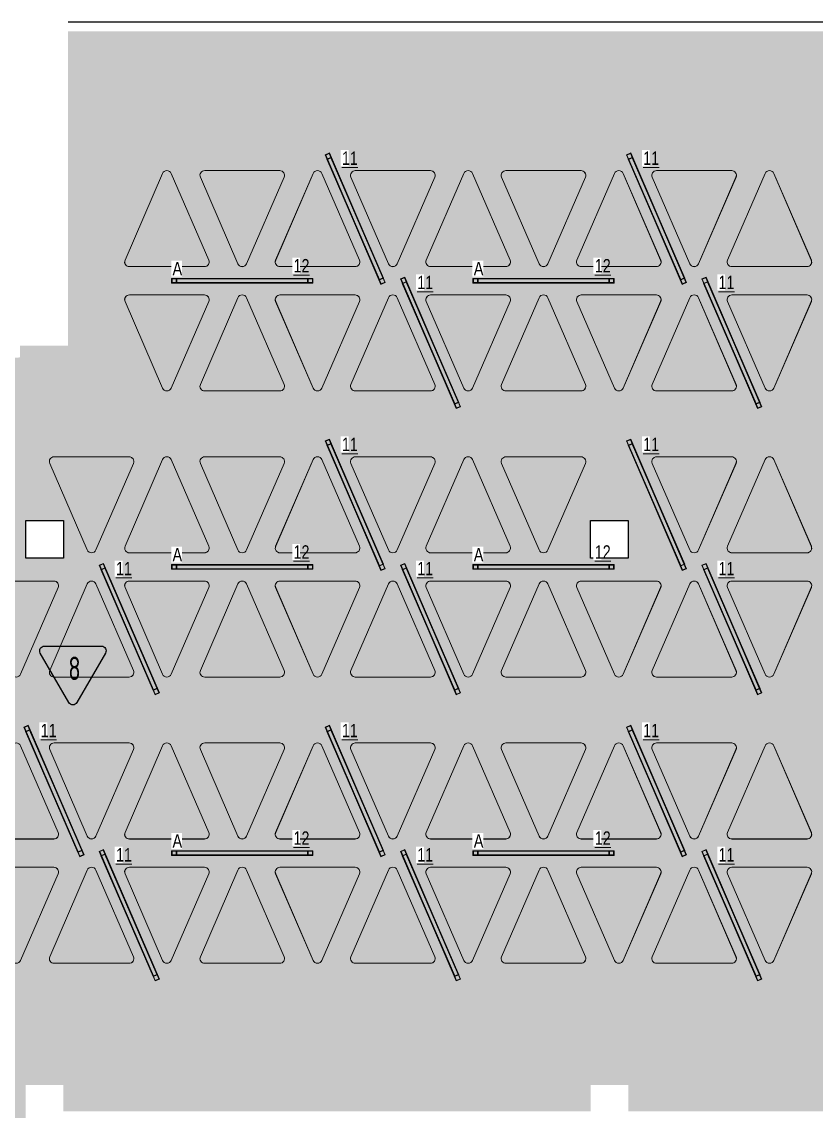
# Model space of a CAD drawing. Header units: millimetres. Extents: x -510890 to 418982, y -118257 to 141350.
# Drawn here: x 63403 to 71838, y 118451 to 130101 of the extents above; entities that cross this region are included whole.
import ezdxf

# ---------------------------------------------------------------- set-up
doc = ezdxf.new("R2010")
doc.units = ezdxf.units.MM
for name, color, linetype, lineweight in [('_ЭОМ_ОБЩ_Освещение_текст тип светильника', 172, 'Continuous', 50), ('_ЭОМ_светильник А', 1, 'Continuous', 35), ('_ЭОМ_светильник Р', 4, 'Continuous', 35), ('АР_Потолки_Штриховка', 252, 'Continuous', 0)]:
    doc.layers.add(name, color=color, linetype=linetype, lineweight=lineweight)
doc.layers.add('RAL 9010', color=7, linetype='Continuous')
doc.layers.add('X-ref Light', color=250, linetype='Continuous')
for name, color, linetype, lineweight, true_color in [('АР_Потолок_RAL 095 85 40', 7, 'Continuous', 5, 0xddc87a), ('АР_Потолок_RAL 100 70 20', 7, 'Continuous', 5, 0xb3ac85), ('АР_Потолок_Покраска', 7, 'Continuous', 5, 0x007399)]:
    doc.layers.add(name, color=color, linetype=linetype, lineweight=lineweight, true_color=true_color)
doc.layers.get('X-ref Light').off()
doc.styles.add('ISOCPEUR', font='isocpeur.ttf', dxfattribs={"height": 800})
doc.styles.add('ГОСТ', font='cad.shx', dxfattribs={"width": 0.8})

# ---------------------------------------------------------------- blocks, each defined once
blk = doc.blocks.new('RVE-PLS5070-1500-P')
at = {"color": 0, "linetype": 'ByBlock', "lineweight": -2, "ltscale": 40}
for points in [[(750, -25), (-750, -25), (-750, 25), (750, 25)], [(745, -20), (-745, -20), (-745, 20), (745, 20)]]:
    blk.add_lwpolyline(points, close=True, dxfattribs=at)
blk = doc.blocks.new('A$C3d4fb99f')
at = {"layer": 'АР_Потолки_Штриховка', "color": 18, "lineweight": 18, "ltscale": 100, "true_color": 0x000000}
for points in [[(4312, 43168), (3756, 44453), (3710, 44433), (4266, 43148)], [(4306, 43171), (3753, 44446), (3716, 44430), (4269, 43155)], [(7512, 43168), (6956, 44453), (6910, 44433), (7466, 43148)], [(7506, 43171), (6953, 44446), (6916, 44430), (7469, 43155)], [(2111, 43165), (3511, 43165), (3511, 43115), (2111, 43115)], [(2116, 43160), (3506, 43160), (3506, 43120), (2116, 43120)], [(5112, 41847), (4556, 43132), (4510, 43112), (5066, 41827)], [(5106, 41850), (4553, 43125), (4516, 43110), (5069, 41834)], [(5311, 43165), (6711, 43165), (6711, 43115), (5311, 43115)], [(5316, 43160), (6706, 43160), (6706, 43120), (5316, 43120)], [(8312, 41847), (7756, 43132), (7710, 43112), (8266, 41827)], [(8306, 41850), (7753, 43125), (7716, 43110), (8269, 41834)], [(4312, 40127), (3756, 41411), (3710, 41391), (4266, 40107)], [(4306, 40129), (3753, 41405), (3716, 41389), (4269, 40113)], [(7512, 40127), (6956, 41411), (6910, 41391), (7466, 40107)], [(7506, 40129), (6953, 41405), (6916, 41389), (7469, 40113)], [(1912, 38806), (1356, 40090), (1310, 40071), (1866, 38786)], [(1906, 38808), (1353, 40084), (1316, 40068), (1869, 38793)], [(2111, 40124), (3511, 40124), (3511, 40074), (2111, 40074)], [(2116, 40119), (3506, 40119), (3506, 40079), (2116, 40079)], [(5112, 38806), (4556, 40090), (4510, 40071), (5066, 38786)], [(5106, 38808), (4553, 40084), (4516, 40068), (5069, 38793)], [(5311, 40124), (6711, 40124), (6711, 40074), (5311, 40074)], [(5316, 40119), (6706, 40119), (6706, 40079), (5316, 40079)], [(8312, 38806), (7756, 40090), (7710, 40071), (8266, 38786)], [(8306, 38808), (7753, 40084), (7716, 40068), (8269, 38793)], [(1112, 37085), (556, 38370), (510, 38350), (1066, 37065)], [(1106, 37088), (553, 38363), (516, 38347), (1069, 37072)], [(4312, 37085), (3756, 38370), (3710, 38350), (4266, 37065)], [(4306, 37088), (3753, 38363), (3716, 38347), (4269, 37072)], [(7512, 37085), (6956, 38370), (6910, 38350), (7466, 37065)], [(7506, 37088), (6953, 38363), (6916, 38347), (7469, 37072)], [(1912, 35764), (1356, 37049), (1310, 37029), (1866, 35744)], [(2111, 37082), (3511, 37082), (3511, 37032), (2111, 37032)], [(2116, 37077), (3506, 37077), (3506, 37037), (2116, 37037)], [(5112, 35764), (4556, 37049), (4510, 37029), (5066, 35744)], [(5311, 37082), (6711, 37082), (6711, 37032), (5311, 37032)], [(5316, 37077), (6706, 37077), (6706, 37037), (5316, 37037)], [(8312, 35764), (7756, 37049), (7710, 37029), (8266, 35744)], [(1906, 35767), (1353, 37042), (1316, 37027), (1869, 35751)], [(5106, 35767), (4553, 37042), (4516, 37027), (5069, 35751)], [(8306, 35767), (7753, 37042), (7716, 37027), (8269, 35751)]]:
    blk.add_lwpolyline(points, close=True, dxfattribs=at)
for points in [[(2456, 43360, -0.539691), (2410, 43290), (1612, 43290, -0.539691), (1566, 43360), (1965, 44281, -0.656611), (2057, 44281), (2456, 43360)], [(3256, 44241, 0.539691), (3210, 44311), (2412, 44311, 0.539691), (2366, 44241), (2765, 43320, 0.656611), (2857, 43320), (3256, 44241)], [(4056, 43360, -0.539691), (4010, 43290), (3212, 43290, -0.539691), (3166, 43360), (3565, 44281, -0.656611), (3657, 44281), (4056, 43360)], [(4856, 44241, 0.539691), (4810, 44311), (4012, 44311, 0.539691), (3966, 44241), (4365, 43320, 0.656611), (4457, 43320), (4856, 44241)], [(5656, 43360, -0.539691), (5610, 43290), (4812, 43290, -0.539691), (4766, 43360), (5165, 44281, -0.656611), (5257, 44281), (5656, 43360)], [(6456, 44241, 0.539691), (6410, 44311), (5612, 44311, 0.539691), (5566, 44241), (5965, 43320, 0.656611), (6057, 43320), (6456, 44241)], [(7256, 43360, -0.539691), (7210, 43290), (6412, 43290, -0.539691), (6366, 43360), (6765, 44281, -0.656611), (6857, 44281), (7256, 43360)], [(8056, 44241, 0.539691), (8010, 44311), (7212, 44311, 0.539691), (7166, 44241), (7565, 43320, 0.656611), (7657, 43320), (8056, 44241)], [(8856, 43360, -0.539691), (8810, 43290), (8012, 43290, -0.539691), (7966, 43360), (8365, 44281, -0.656611), (8457, 44281), (8856, 43360)], [(2456, 42920, 0.539691), (2410, 42990), (1612, 42990, 0.539691), (1566, 42920), (1965, 41999, 0.656611), (2057, 41999), (2456, 42920)], [(3256, 42039, -0.539691), (3210, 41969), (2412, 41969, -0.539691), (2366, 42039), (2765, 42960, -0.656611), (2857, 42960), (3256, 42039)], [(4056, 42920, 0.539691), (4010, 42990), (3212, 42990, 0.539691), (3166, 42920), (3565, 41999, 0.656611), (3657, 41999), (4056, 42920)], [(4856, 42039, -0.539691), (4810, 41969), (4012, 41969, -0.539691), (3966, 42039), (4365, 42960, -0.656611), (4457, 42960), (4856, 42039)], [(5656, 42920, 0.539691), (5610, 42990), (4812, 42990, 0.539691), (4766, 42920), (5165, 41999, 0.656611), (5257, 41999), (5656, 42920)], [(6456, 42039, -0.539691), (6410, 41969), (5612, 41969, -0.539691), (5566, 42039), (5965, 42960, -0.656611), (6057, 42960), (6456, 42039)], [(7256, 42920, 0.539691), (7210, 42990), (6412, 42990, 0.539691), (6366, 42920), (6765, 41999, 0.656611), (6857, 41999), (7256, 42920)], [(8056, 42039, -0.539691), (8010, 41969), (7212, 41969, -0.539691), (7166, 42039), (7565, 42960, -0.656611), (7657, 42960), (8056, 42039)], [(8856, 42920, 0.539691), (8810, 42990), (8012, 42990, 0.539691), (7966, 42920), (8365, 41999, 0.656611), (8457, 41999), (8856, 42920)], [(1656, 41199, 0.539691), (1610, 41269), (812, 41269, 0.539691), (766, 41199), (1165, 40279, 0.656611), (1257, 40279), (1656, 41199)], [(2456, 40318, -0.539691), (2410, 40249), (1612, 40249, -0.539691), (1566, 40318), (1965, 41239, -0.656611), (2057, 41239), (2456, 40318)], [(3256, 41199, 0.539691), (3210, 41269), (2412, 41269, 0.539691), (2366, 41199), (2765, 40279, 0.656611), (2857, 40279), (3256, 41199)], [(4056, 40318, -0.539691), (4010, 40249), (3212, 40249, -0.539691), (3166, 40318), (3565, 41239, -0.656611), (3657, 41239), (4056, 40318)], [(4856, 41199, 0.539691), (4810, 41269), (4012, 41269, 0.539691), (3966, 41199), (4365, 40279, 0.656611), (4457, 40279), (4856, 41199)], [(5656, 40318, -0.539691), (5610, 40249), (4812, 40249, -0.539691), (4766, 40318), (5165, 41239, -0.656611), (5257, 41239), (5656, 40318)], [(6456, 41199, 0.539691), (6410, 41269), (5612, 41269, 0.539691), (5566, 41199), (5965, 40279, 0.656611), (6057, 40279), (6456, 41199)], [(8056, 41199, 0.539691), (8010, 41269), (7212, 41269, 0.539691), (7166, 41199), (7565, 40279, 0.656611), (7657, 40279), (8056, 41199)], [(8856, 40318, -0.539691), (8810, 40249), (8012, 40249, -0.539691), (7966, 40318), (8365, 41239, -0.656611), (8457, 41239), (8856, 40318)], [(856, 39879, 0.539691), (810, 39949), (12, 39949, 0.539691), (-34, 39879), (365, 38958, 0.656611), (457, 38958), (856, 39879)], [(1656, 38998, -0.539691), (1610, 38928), (812, 38928, -0.539691), (766, 38998), (1165, 39918, -0.656611), (1257, 39918), (1656, 38998)], [(2456, 39879, 0.539691), (2410, 39949), (1612, 39949, 0.539691), (1566, 39879), (1965, 38958, 0.656611), (2057, 38958), (2456, 39879)], [(3256, 38998, -0.539691), (3210, 38928), (2412, 38928, -0.539691), (2366, 38998), (2765, 39918, -0.656611), (2857, 39918), (3256, 38998)], [(4056, 39879, 0.539691), (4010, 39949), (3212, 39949, 0.539691), (3166, 39879), (3565, 38958, 0.656611), (3657, 38958), (4056, 39879)], [(4856, 38998, -0.539691), (4810, 38928), (4012, 38928, -0.539691), (3966, 38998), (4365, 39918, -0.656611), (4457, 39918), (4856, 38998)], [(5656, 39879, 0.539691), (5610, 39949), (4812, 39949, 0.539691), (4766, 39879), (5165, 38958, 0.656611), (5257, 38958), (5656, 39879)], [(6456, 38998, -0.539691), (6410, 38928), (5612, 38928, -0.539691), (5566, 38998), (5965, 39918, -0.656611), (6057, 39918), (6456, 38998)], [(7256, 39879, 0.539691), (7210, 39949), (6412, 39949, 0.539691), (6366, 39879), (6765, 38958, 0.656611), (6857, 38958), (7256, 39879)], [(8056, 38998, -0.539691), (8010, 38928), (7212, 38928, -0.539691), (7166, 38998), (7565, 39918, -0.656611), (7657, 39918), (8056, 38998)], [(8856, 39879, 0.539691), (8810, 39949), (8012, 39949, 0.539691), (7966, 39879), (8365, 38958, 0.656611), (8457, 38958), (8856, 39879)], [(856, 37277, -0.539691), (810, 37207), (12, 37207, -0.539691), (-34, 37277), (365, 38198, -0.656611), (457, 38198), (856, 37277)], [(1656, 38158, 0.539691), (1610, 38228), (812, 38228, 0.539691), (766, 38158), (1165, 37237, 0.656611), (1257, 37237), (1656, 38158)], [(2456, 37277, -0.539691), (2410, 37207), (1612, 37207, -0.539691), (1566, 37277), (1965, 38198, -0.656611), (2057, 38198), (2456, 37277)], [(3256, 38158, 0.539691), (3210, 38228), (2412, 38228, 0.539691), (2366, 38158), (2765, 37237, 0.656611), (2857, 37237), (3256, 38158)], [(4056, 37277, -0.539691), (4010, 37207), (3212, 37207, -0.539691), (3166, 37277), (3565, 38198, -0.656611), (3657, 38198), (4056, 37277)], [(4856, 38158, 0.539691), (4810, 38228), (4012, 38228, 0.539691), (3966, 38158), (4365, 37237, 0.656611), (4457, 37237), (4856, 38158)], [(5656, 37277, -0.539691), (5610, 37207), (4812, 37207, -0.539691), (4766, 37277), (5165, 38198, -0.656611), (5257, 38198), (5656, 37277)], [(6456, 38158, 0.539691), (6410, 38228), (5612, 38228, 0.539691), (5566, 38158), (5965, 37237, 0.656611), (6057, 37237), (6456, 38158)], [(7256, 37277, -0.539691), (7210, 37207), (6412, 37207, -0.539691), (6366, 37277), (6765, 38198, -0.656611), (6857, 38198), (7256, 37277)], [(8056, 38158, 0.539691), (8010, 38228), (7212, 38228, 0.539691), (7166, 38158), (7565, 37237, 0.656611), (7657, 37237), (8056, 38158)], [(8856, 37277, -0.539691), (8810, 37207), (8012, 37207, -0.539691), (7966, 37277), (8365, 38198, -0.656611), (8457, 38198), (8856, 37277)], [(856, 36837, 0.539691), (810, 36907), (12, 36907, 0.539691), (-34, 36837), (365, 35916, 0.656611), (457, 35916), (856, 36837)], [(1656, 35956, -0.539691), (1610, 35886), (812, 35886, -0.539691), (766, 35956), (1165, 36877, -0.656611), (1257, 36877), (1656, 35956)], [(2456, 36837, 0.539691), (2410, 36907), (1612, 36907, 0.539691), (1566, 36837), (1965, 35916, 0.656611), (2057, 35916), (2456, 36837)], [(3256, 35956, -0.539691), (3210, 35886), (2412, 35886, -0.539691), (2366, 35956), (2765, 36877, -0.656611), (2857, 36877), (3256, 35956)], [(4056, 36837, 0.539691), (4010, 36907), (3212, 36907, 0.539691), (3166, 36837), (3565, 35916, 0.656611), (3657, 35916), (4056, 36837)], [(4856, 35956, -0.539691), (4810, 35886), (4012, 35886, -0.539691), (3966, 35956), (4365, 36877, -0.656611), (4457, 36877), (4856, 35956)], [(5656, 36837, 0.539691), (5610, 36907), (4812, 36907, 0.539691), (4766, 36837), (5165, 35916, 0.656611), (5257, 35916), (5656, 36837)], [(6456, 35956, -0.539691), (6410, 35886), (5612, 35886, -0.539691), (5566, 35956), (5965, 36877, -0.656611), (6057, 36877), (6456, 35956)], [(7256, 36837, 0.539691), (7210, 36907), (6412, 36907, 0.539691), (6366, 36837), (6765, 35916, 0.656611), (6857, 35916), (7256, 36837)], [(8056, 35956, -0.539691), (8010, 35886), (7212, 35886, -0.539691), (7166, 35956), (7565, 36877, -0.656611), (7657, 36877), (8056, 35956)], [(8856, 36837, 0.539691), (8810, 36907), (8012, 36907, 0.539691), (7966, 36837), (8365, 35916, 0.656611), (8457, 35916), (8856, 36837)]]:
    blk.add_lwpolyline(points, format="xyb", dxfattribs=at)
at = {"layer": '_ЭОМ_светильник Р', "color": 18, "lineweight": 18, "ltscale": 100, "true_color": 0x000000, "rotation": 293.3109098092323}
for p in [(4011, 43800), (7211, 43800), (4811, 42480), (8011, 42480), (4011, 40759), (7211, 40759), (1611, 39438), (4811, 39438), (8011, 39438), (811, 37717), (4011, 37717), (7211, 37717), (1611, 36397), (4811, 36397), (8011, 36397)]:
    blk.add_blockref('RVE-PLS5070-1500-P', p, dxfattribs=at)
at = {"layer": '_ЭОМ_ОБЩ_Освещение_текст тип светильника', "color": 18, "lineweight": 18, "ltscale": 40, "true_color": 0x000000, "char_height": 142.2, "width": 55.87, "attachment_point": 1, "style": 'ГОСТ', "bg_fill": 3, "box_fill_scale": 1.1, "bg_fill_color": 256, "bg_fill_transparency": 0}
for s, insert in [('{\\L11}', (3870, 44514)), ('{\\L11}', (7070, 44514)), ('{\\L12}', (3356, 43371)), ('{\\L12}', (6556, 43371)), ('{\\L11}', (4670, 43193)), ('{\\L11}', (7870, 43193)), ('{\\L11}', (3870, 41473)), ('{\\L11}', (7070, 41473)), ('{\\L12}', (3356, 40329)), ('{\\L12}', (6556, 40329)), ('{\\L11}', (1470, 40152)), ('{\\L11}', (4670, 40152)), ('{\\L11}', (7870, 40152)), ('{\\L11}', (670, 38431)), ('{\\L11}', (3870, 38431)), ('{\\L11}', (7070, 38431)), ('{\\L12}', (3356, 37288)), ('{\\L12}', (6556, 37288)), ('{\\L11}', (1470, 37110)), ('{\\L11}', (4670, 37110)), ('{\\L11}', (7870, 37110))]:
    blk.add_mtext(s, dxfattribs=dict(at, insert=insert))
at = {"layer": '_ЭОМ_светильник А', "color": 18, "lineweight": 18, "ltscale": 100, "true_color": 0x000000, "char_height": 142, "width": 86.04, "attachment_point": 1, "style": 'ГОСТ', "bg_fill": 3, "box_fill_scale": 1.1, "bg_fill_color": 256, "bg_fill_transparency": 0}
for insert in [(2071, 43341), (5271, 43341), (2071, 40300), (5271, 40300), (2071, 37258), (5271, 37258)]:
    blk.add_mtext('А', dxfattribs=dict(at, insert=insert))
at = {"layer": '_ЭОМ_светильник А', "color": 18, "lineweight": 18, "ltscale": 100, "true_color": 0x000000, "rotation": 180}
for p in [(2811, 43140), (6011, 43140), (2811, 40099), (6011, 40099), (2811, 37057), (6011, 37057)]:
    blk.add_blockref('RVE-PLS5070-1500-P', p, dxfattribs=at)

msp = doc.modelspace()

# ---------------------------------------------------------------- hatches: boundary and pattern name
at = {"layer": 'RAL 9010', "ltscale": 100, "true_color": 0xe1be89}
h = msp.add_hatch(color=31, dxfattribs=at)
h.dxf.hatch_style = 1
h.paths.add_polyline_path([(65696.5, 127529.9, 0.6566108), (65788.3, 127529.9), (66187.1, 128450.6, 0.5396909), (66141.2, 128520.5), (65343.5, 128520.5, 0.5396909), (65297.7, 128450.6)])
h = msp.add_hatch(color=31, dxfattribs=at)
h.dxf.hatch_style = 1
h.paths.add_polyline_path([(68188.3, 128490.4, 0.6566108), (68096.5, 128490.4), (67697.7, 127569.6, 0.5396909), (67743.5, 127499.8), (68541.2, 127499.8, 0.5396909), (68587.1, 127569.6)])
h = msp.add_hatch(color=31, dxfattribs=at)
h.dxf.hatch_style = 1
h.paths.add_polyline_path([(70987.1, 128450.6, 0.5396909), (70941.2, 128520.5), (70143.5, 128520.5, 0.5396909), (70097.7, 128450.6), (70496.5, 127529.9, 0.6566108), (70588.3, 127529.9)])
h = msp.add_hatch(color=31, dxfattribs=at)
h.dxf.hatch_style = 1
h.paths.add_polyline_path([(66496.5, 126209.1, 0.6566108), (66588.3, 126209.1), (66987.1, 127129.9, 0.5396909), (66941.2, 127199.8), (66143.5, 127199.8, 0.5396909), (66097.7, 127129.9)])
h = msp.add_hatch(color=31, dxfattribs=at)
h.dxf.hatch_style = 1
h.paths.add_polyline_path([(68497.7, 126248.9, 0.5396909), (68543.5, 126179), (69341.2, 126179, 0.5396909), (69387.1, 126248.9), (68988.3, 127169.6, 0.6566108), (68896.5, 127169.6)])
h = msp.add_hatch(color=31, dxfattribs=at)
h.dxf.hatch_style = 1
h.paths.add_polyline_path([(70943.5, 127199.8, 0.5396909), (70897.7, 127129.9), (71296.5, 126209.1, 0.6566108), (71388.3, 126209.1), (71787.1, 127129.9, 0.5396909), (71741.2, 127199.8)])
h = msp.add_hatch(color=31, dxfattribs=at)
h.dxf.hatch_style = 1
h.paths.add_polyline_path([(65696.5, 124488.4, 0.6566108), (65788.3, 124488.4), (66187.1, 125409.1, 0.5396909), (66141.2, 125479), (65343.5, 125479, 0.5396909), (65297.7, 125409.1)])
h = msp.add_hatch(color=31, dxfattribs=at)
h.dxf.hatch_style = 1
h.paths.add_polyline_path([(68188.3, 125448.9, 0.6566108), (68096.5, 125448.9), (67697.7, 124528.1, 0.5396909), (67743.5, 124458.3), (68541.2, 124458.3, 0.5396909), (68587.1, 124528.1)])
h = msp.add_hatch(color=31, dxfattribs=at)
h.dxf.hatch_style = 1
h.paths.add_polyline_path([(70987.1, 125409.1, 0.5396909), (70941.2, 125479), (70143.5, 125479, 0.5396909), (70097.7, 125409.1), (70496.5, 124488.4, 0.6566108), (70588.3, 124488.4)])
h = msp.add_hatch(color=31, dxfattribs=at)
h.dxf.hatch_style = 1
h.paths.add_polyline_path([(63697.7, 123207.4, 0.5396909), (63743.5, 123137.5), (64541.2, 123137.5, 0.5396909), (64587.1, 123207.4), (64188.3, 124128.1, 0.6566108), (64096.5, 124128.1)])
h = msp.add_hatch(color=31, dxfattribs=at)
h.dxf.hatch_style = 1
h.paths.add_polyline_path([(66496.5, 123167.6, 0.6566108), (66588.3, 123167.6), (66987.1, 124088.4, 0.5396909), (66941.2, 124158.3), (66143.5, 124158.3, 0.5396909), (66097.7, 124088.4)])
h = msp.add_hatch(color=31, dxfattribs=at)
h.dxf.hatch_style = 1
h.paths.add_polyline_path([(68497.7, 123207.4, 0.5396909), (68543.5, 123137.5), (69341.2, 123137.5, 0.5396909), (69387.1, 123207.4), (68988.3, 124128.1, 0.6566108), (68896.5, 124128.1)])
h = msp.add_hatch(color=31, dxfattribs=at)
h.dxf.hatch_style = 1
h.paths.add_polyline_path([(70943.5, 124158.3, 0.5396909), (70897.7, 124088.4), (71296.5, 123167.6, 0.6566108), (71388.3, 123167.6), (71787.1, 124088.4, 0.5396909), (71741.2, 124158.3)])
h = msp.add_hatch(color=31, dxfattribs=at)
h.dxf.hatch_style = 1
h.paths.add_polyline_path([(64587.1, 122367.6, 0.5396909), (64541.2, 122437.5), (63743.5, 122437.5, 0.5396909), (63697.7, 122367.6), (64096.5, 121446.9, 0.6566108), (64188.3, 121446.9)])
h = msp.add_hatch(color=31, dxfattribs=at)
h.dxf.hatch_style = 1
h.paths.add_polyline_path([(65696.5, 121446.9, 0.6566108), (65788.3, 121446.9), (66187.1, 122367.6, 0.5396909), (66141.2, 122437.5), (65343.5, 122437.5, 0.5396909), (65297.7, 122367.6)])
h = msp.add_hatch(color=31, dxfattribs=at)
h.dxf.hatch_style = 1
h.paths.add_polyline_path([(68188.3, 122407.4, 0.6566108), (68096.5, 122407.4), (67697.7, 121486.6, 0.5396909), (67743.5, 121416.8), (68541.2, 121416.8, 0.5396909), (68587.1, 121486.6)])
h = msp.add_hatch(color=31, dxfattribs=at)
h.dxf.hatch_style = 1
h.paths.add_polyline_path([(70987.1, 122367.6, 0.5396909), (70941.2, 122437.5), (70143.5, 122437.5, 0.5396909), (70097.7, 122367.6), (70496.5, 121446.9, 0.6566108), (70588.3, 121446.9)])
h = msp.add_hatch(color=31, dxfattribs=at)
h.dxf.hatch_style = 1
h.paths.add_polyline_path([(66496.5, 120126.1, 0.6566108), (66588.3, 120126.1), (66987.1, 121046.9, 0.5396909), (66941.2, 121116.8), (66143.5, 121116.8, 0.5396909), (66097.7, 121046.9)])
h = msp.add_hatch(color=31, dxfattribs=at)
h.dxf.hatch_style = 1
h.paths.add_polyline_path([(68497.7, 120165.9, 0.5396909), (68543.5, 120096), (69341.2, 120096, 0.5396909), (69387.1, 120165.9), (68988.3, 121086.6, 0.6566108), (68896.5, 121086.6)])
h = msp.add_hatch(color=31, dxfattribs=at)
h.dxf.hatch_style = 1
h.paths.add_polyline_path([(70943.5, 121116.8, 0.5396909), (70897.7, 121046.9), (71296.5, 120126.1, 0.6566108), (71388.3, 120126.1), (71787.1, 121046.9, 0.5396909), (71741.2, 121116.8)])
at = {"layer": 'АР_Потолки_Штриховка', "ltscale": 100, "true_color": 0xf8f6b0}
h = msp.add_hatch(color=51, dxfattribs=at)
h.dxf.hatch_style = 1
h.paths.add_polyline_path([(67237, 127380.3), (66684.5, 128655.8), (66647.8, 128639.9), (67200.3, 127364.4)])
h = msp.add_hatch(color=51, dxfattribs=at)
h.dxf.hatch_style = 1
h.paths.add_polyline_path([(70437, 127380.3), (69884.5, 128655.8), (69847.8, 128639.9), (70400.3, 127364.4)])
h = msp.add_hatch(color=51, dxfattribs=at)
h.dxf.hatch_style = 1
h.paths.add_polyline_path([(65047.4, 127369.8), (66437.4, 127369.8), (66437.4, 127329.8), (65047.4, 127329.8)])
h = msp.add_hatch(color=51, dxfattribs=at)
h.dxf.hatch_style = 1
h.paths.add_polyline_path([(68037, 126059.6), (67484.5, 127335.1), (67447.8, 127319.2), (68000.3, 126043.7)])
h = msp.add_hatch(color=51, dxfattribs=at)
h.dxf.hatch_style = 1
h.paths.add_polyline_path([(68247.4, 127369.8), (69637.4, 127369.8), (69637.4, 127329.8), (68247.4, 127329.8)])
h = msp.add_hatch(color=51, dxfattribs=at)
h.dxf.hatch_style = 1
h.paths.add_polyline_path([(71237, 126059.6), (70684.5, 127335.1), (70647.8, 127319.2), (71200.3, 126043.7)])
h = msp.add_hatch(color=51, dxfattribs=at)
h.dxf.hatch_style = 1
h.paths.add_polyline_path([(67237, 124338.8), (66684.5, 125614.3), (66647.8, 125598.4), (67200.3, 124322.9)])
h = msp.add_hatch(color=51, dxfattribs=at)
h.dxf.hatch_style = 1
h.paths.add_polyline_path([(70437, 124338.8), (69884.5, 125614.3), (69847.8, 125598.4), (70400.3, 124322.9)])
h = msp.add_hatch(color=51, dxfattribs=at)
h.dxf.hatch_style = 1
h.paths.add_polyline_path([(65047.4, 124328.3), (66437.4, 124328.3), (66437.4, 124288.3), (65047.4, 124288.3)])
h = msp.add_hatch(color=51, dxfattribs=at)
h.dxf.hatch_style = 1
h.paths.add_polyline_path([(68247.4, 124328.3), (69637.4, 124328.3), (69637.4, 124288.3), (68247.4, 124288.3)])
h = msp.add_hatch(color=51, dxfattribs=at)
h.dxf.hatch_style = 1
h.paths.add_polyline_path([(64837, 123018.1), (64284.5, 124293.6), (64247.8, 124277.7), (64800.3, 123002.2)])
h = msp.add_hatch(color=51, dxfattribs=at)
h.dxf.hatch_style = 1
h.paths.add_polyline_path([(68037, 123018.1), (67484.5, 124293.6), (67447.8, 124277.7), (68000.3, 123002.2)])
h = msp.add_hatch(color=51, dxfattribs=at)
h.dxf.hatch_style = 1
h.paths.add_polyline_path([(71237, 123018.1), (70684.5, 124293.6), (70647.8, 124277.7), (71200.3, 123002.2)])
h = msp.add_hatch(color=51, dxfattribs=at)
h.dxf.hatch_style = 1
h.paths.add_polyline_path([(64037, 121297.3), (63484.5, 122572.8), (63447.8, 122556.9), (64000.3, 121281.4)])
h = msp.add_hatch(color=51, dxfattribs=at)
h.dxf.hatch_style = 1
h.paths.add_polyline_path([(67237, 121297.3), (66684.5, 122572.8), (66647.8, 122556.9), (67200.3, 121281.4)])
h = msp.add_hatch(color=51, dxfattribs=at)
h.dxf.hatch_style = 1
h.paths.add_polyline_path([(70437, 121297.3), (69884.5, 122572.8), (69847.8, 122556.9), (70400.3, 121281.4)])
h = msp.add_hatch(color=51, dxfattribs=at)
h.dxf.hatch_style = 1
h.paths.add_polyline_path([(65047.4, 121286.8), (66437.4, 121286.8), (66437.4, 121246.8), (65047.4, 121246.8)])
h = msp.add_hatch(color=51, dxfattribs=at)
h.dxf.hatch_style = 1
h.paths.add_polyline_path([(68247.4, 121286.8), (69637.4, 121286.8), (69637.4, 121246.8), (68247.4, 121246.8)])
h = msp.add_hatch(color=51, dxfattribs=at)
h.dxf.hatch_style = 1
h.paths.add_polyline_path([(64837, 119976.6), (64284.5, 121252.1), (64247.8, 121236.2), (64800.3, 119960.7)])
h = msp.add_hatch(color=51, dxfattribs=at)
h.dxf.hatch_style = 1
h.paths.add_polyline_path([(68037, 119976.6), (67484.5, 121252.1), (67447.8, 121236.2), (68000.3, 119960.7)])
h = msp.add_hatch(color=51, dxfattribs=at)
h.dxf.hatch_style = 1
h.paths.add_polyline_path([(71237, 119976.6), (70684.5, 121252.1), (70647.8, 121236.2), (71200.3, 119960.7)])
at = {"layer": 'АР_Потолок_RAL 095 85 40', "transparency": 33554687}
h = msp.add_hatch(color=256, dxfattribs=at)
h.dxf.hatch_style = 1
h.paths.add_polyline_path([(64988.3, 128490.4, 0.6566108), (64896.5, 128490.4), (64497.7, 127569.6, 0.5396909), (64543.5, 127499.8), (65341.2, 127499.8, 0.5396909), (65387.1, 127569.6)])
h = msp.add_hatch(color=256, dxfattribs=at)
h.dxf.hatch_style = 1
h.paths.add_polyline_path([(67787.1, 128450.6, 0.5396909), (67741.2, 128520.5), (66943.5, 128520.5, 0.5396909), (66897.7, 128450.6), (67296.5, 127529.9, 0.6566108), (67388.3, 127529.9)])
h = msp.add_hatch(color=256, dxfattribs=at)
h.dxf.hatch_style = 1
h.paths.add_polyline_path([(69788.3, 128490.4, 0.6566108), (69696.5, 128490.4), (69297.7, 127569.6, 0.5396909), (69343.5, 127499.8), (70141.2, 127499.8, 0.5396909), (70187.1, 127569.6)])
h = msp.add_hatch(color=256, dxfattribs=at)
h.dxf.hatch_style = 1
h.paths.add_polyline_path([(65297.7, 126248.9, 0.5396909), (65343.5, 126179), (66141.2, 126179, 0.5396909), (66187.1, 126248.9), (65788.3, 127169.6, 0.6566108), (65696.5, 127169.6)])
h = msp.add_hatch(color=256, dxfattribs=at)
h.dxf.hatch_style = 1
h.paths.add_polyline_path([(67743.5, 127199.8, 0.5396909), (67697.7, 127129.9), (68096.5, 126209.1, 0.6566108), (68188.3, 126209.1), (68587.1, 127129.9, 0.5396909), (68541.2, 127199.8)])
h = msp.add_hatch(color=256, dxfattribs=at)
h.dxf.hatch_style = 1
h.paths.add_polyline_path([(70588.3, 127169.6, 0.6566108), (70496.5, 127169.6), (70097.7, 126248.9, 0.5396909), (70143.5, 126179), (70941.2, 126179, 0.5396909), (70987.1, 126248.9)])
h = msp.add_hatch(color=256, dxfattribs=at)
h.dxf.hatch_style = 1
h.paths.add_polyline_path([(64988.3, 125448.9, 0.6566108), (64896.5, 125448.9), (64497.7, 124528.1, 0.5396909), (64543.5, 124458.3), (65341.2, 124458.3, 0.5396909), (65387.1, 124528.1)])
h = msp.add_hatch(color=256, dxfattribs=at)
h.dxf.hatch_style = 1
h.paths.add_polyline_path([(67787.1, 125409.1, 0.5396909), (67741.2, 125479), (66943.5, 125479, 0.5396909), (66897.7, 125409.1), (67296.5, 124488.4, 0.6566108), (67388.3, 124488.4)])
h = msp.add_hatch(color=256, dxfattribs=at)
h.dxf.hatch_style = 1
h.paths.add_polyline_path([(62943.5, 124158.3, 0.5396909), (62897.7, 124088.4), (63296.5, 123167.6, 0.6566108), (63388.3, 123167.6), (63787.1, 124088.4, 0.5396909), (63741.2, 124158.3)])
h = msp.add_hatch(color=256, dxfattribs=at)
h.dxf.hatch_style = 1
h.paths.add_polyline_path([(65297.7, 123207.4, 0.5396909), (65343.5, 123137.5), (66141.2, 123137.5, 0.5396909), (66187.1, 123207.4), (65788.3, 124128.1, 0.6566108), (65696.5, 124128.1)])
h = msp.add_hatch(color=256, dxfattribs=at)
h.dxf.hatch_style = 1
h.paths.add_polyline_path([(67743.5, 124158.3, 0.5396909), (67697.7, 124088.4), (68096.5, 123167.6, 0.6566108), (68188.3, 123167.6), (68587.1, 124088.4, 0.5396909), (68541.2, 124158.3)])
h = msp.add_hatch(color=256, dxfattribs=at)
h.dxf.hatch_style = 1
h.paths.add_polyline_path([(70588.3, 124128.1, 0.6566108), (70496.5, 124128.1), (70097.7, 123207.4, 0.5396909), (70143.5, 123137.5), (70941.2, 123137.5, 0.5396909), (70987.1, 123207.4)])
h = msp.add_hatch(color=256, dxfattribs=at)
h.dxf.hatch_style = 1
h.paths.add_polyline_path([(63388.3, 122407.4, 0.6566108), (63296.5, 122407.4), (62897.7, 121486.6, 0.5396909), (62943.5, 121416.8), (63741.2, 121416.8, 0.5396909), (63787.1, 121486.6)])
h = msp.add_hatch(color=256, dxfattribs=at)
h.dxf.hatch_style = 1
h.paths.add_polyline_path([(64988.3, 122407.4, 0.6566108), (64896.5, 122407.4), (64497.7, 121486.6, 0.5396909), (64543.5, 121416.8), (65341.2, 121416.8, 0.5396909), (65387.1, 121486.6)])
h = msp.add_hatch(color=256, dxfattribs=at)
h.dxf.hatch_style = 1
h.paths.add_polyline_path([(67787.1, 122367.6, 0.5396909), (67741.2, 122437.5), (66943.5, 122437.5, 0.5396909), (66897.7, 122367.6), (67296.5, 121446.9, 0.6566108), (67388.3, 121446.9)])
h = msp.add_hatch(color=256, dxfattribs=at)
h.dxf.hatch_style = 1
h.paths.add_polyline_path([(69788.3, 122407.4, 0.6566108), (69696.5, 122407.4), (69297.7, 121486.6, 0.5396909), (69343.5, 121416.8), (70141.2, 121416.8, 0.5396909), (70187.1, 121486.6)])
h = msp.add_hatch(color=256, dxfattribs=at)
h.dxf.hatch_style = 1
h.paths.add_polyline_path([(64188.3, 121086.6, 0.6566108), (64096.5, 121086.6), (63697.7, 120165.9, 0.5396909), (63743.5, 120096), (64541.2, 120096, 0.5396909), (64587.1, 120165.9)])
h = msp.add_hatch(color=256, dxfattribs=at)
h.dxf.hatch_style = 1
h.paths.add_polyline_path([(65297.7, 120165.9, 0.5396909), (65343.5, 120096), (66141.2, 120096, 0.5396909), (66187.1, 120165.9), (65788.3, 121086.6, 0.6566108), (65696.5, 121086.6)])
h = msp.add_hatch(color=256, dxfattribs=at)
h.dxf.hatch_style = 1
h.paths.add_polyline_path([(67743.5, 121116.8, 0.5396909), (67697.7, 121046.9), (68096.5, 120126.1, 0.6566108), (68188.3, 120126.1), (68587.1, 121046.9, 0.5396909), (68541.2, 121116.8)])
h = msp.add_hatch(color=256, dxfattribs=at)
h.dxf.hatch_style = 1
h.paths.add_polyline_path([(70588.3, 121086.6, 0.6566108), (70496.5, 121086.6), (70097.7, 120165.9, 0.5396909), (70143.5, 120096), (70941.2, 120096, 0.5396909), (70987.1, 120165.9)])
at = {"layer": 'АР_Потолок_RAL 100 70 20', "transparency": 33554687}
h = msp.add_hatch(color=256, dxfattribs=at)
h.dxf.hatch_style = 1
h.paths.add_polyline_path([(66588.3, 128490.4, 0.6566108), (66496.5, 128490.4), (66097.7, 127569.6, 0.5396909), (66143.5, 127499.8), (66941.2, 127499.8, 0.5396909), (66987.1, 127569.6)])
h = msp.add_hatch(color=256, dxfattribs=at)
h.dxf.hatch_style = 1
h.paths.add_polyline_path([(68896.5, 127529.9, 0.6566108), (68988.3, 127529.9), (69387.1, 128450.6, 0.5396909), (69341.2, 128520.5), (68543.5, 128520.5, 0.5396909), (68497.7, 128450.6)])
h = msp.add_hatch(color=256, dxfattribs=at)
h.dxf.hatch_style = 1
h.paths.add_polyline_path([(71388.3, 128490.4, 0.6566108), (71296.5, 128490.4), (70897.7, 127569.6, 0.5396909), (70943.5, 127499.8), (71741.2, 127499.8, 0.5396909), (71787.1, 127569.6)])
h = msp.add_hatch(color=256, dxfattribs=at)
h.dxf.hatch_style = 1
h.paths.add_polyline_path([(64543.5, 127199.8, 0.5396909), (64497.7, 127129.9), (64896.5, 126209.1, 0.6566108), (64988.3, 126209.1), (65387.1, 127129.9, 0.5396909), (65341.2, 127199.8)])
h = msp.add_hatch(color=256, dxfattribs=at)
h.dxf.hatch_style = 1
h.paths.add_polyline_path([(67388.3, 127169.6, 0.6566108), (67296.5, 127169.6), (66897.7, 126248.9, 0.5396909), (66943.5, 126179), (67741.2, 126179, 0.5396909), (67787.1, 126248.9)])
h = msp.add_hatch(color=256, dxfattribs=at)
h.dxf.hatch_style = 1
h.paths.add_polyline_path([(69696.5, 126209.1, 0.6566108), (69788.3, 126209.1), (70187.1, 127129.9, 0.5396909), (70141.2, 127199.8), (69343.5, 127199.8, 0.5396909), (69297.7, 127129.9)])
h = msp.add_hatch(color=256, dxfattribs=at)
h.dxf.hatch_style = 1
h.paths.add_polyline_path([(64096.5, 124488.4, 0.6566108), (64188.3, 124488.4), (64587.1, 125409.1, 0.5396909), (64541.2, 125479), (63743.5, 125479, 0.5396909), (63697.7, 125409.1)])
h = msp.add_hatch(color=256, dxfattribs=at)
h.dxf.hatch_style = 1
h.paths.add_polyline_path([(66588.3, 125448.9, 0.6566108), (66496.5, 125448.9), (66097.7, 124528.1, 0.5396909), (66143.5, 124458.3), (66941.2, 124458.3, 0.5396909), (66987.1, 124528.1)])
h = msp.add_hatch(color=256, dxfattribs=at)
h.dxf.hatch_style = 1
h.paths.add_polyline_path([(68896.5, 124488.4, 0.6566108), (68988.3, 124488.4), (69387.1, 125409.1, 0.5396909), (69341.2, 125479), (68543.5, 125479, 0.5396909), (68497.7, 125409.1)])
h = msp.add_hatch(color=256, dxfattribs=at)
h.dxf.hatch_style = 1
h.paths.add_polyline_path([(71388.3, 125448.9, 0.6566108), (71296.5, 125448.9), (70897.7, 124528.1, 0.5396909), (70943.5, 124458.3), (71741.2, 124458.3, 0.5396909), (71787.1, 124528.1)])
h = msp.add_hatch(color=256, dxfattribs=at)
h.dxf.hatch_style = 1
h.paths.add_polyline_path([(64543.5, 124158.3, 0.5396909), (64497.7, 124088.4), (64896.5, 123167.6, 0.6566108), (64988.3, 123167.6), (65387.1, 124088.4, 0.5396909), (65341.2, 124158.3)])
h = msp.add_hatch(color=256, dxfattribs=at)
h.dxf.hatch_style = 1
h.paths.add_polyline_path([(67388.3, 124128.1, 0.6566108), (67296.5, 124128.1), (66897.7, 123207.4, 0.5396909), (66943.5, 123137.5), (67741.2, 123137.5, 0.5396909), (67787.1, 123207.4)])
h = msp.add_hatch(color=256, dxfattribs=at)
h.dxf.hatch_style = 1
h.paths.add_polyline_path([(69696.5, 123167.6, 0.6566108), (69788.3, 123167.6), (70187.1, 124088.4, 0.5396909), (70141.2, 124158.3), (69343.5, 124158.3, 0.5396909), (69297.7, 124088.4)])
h = msp.add_hatch(color=256, dxfattribs=at)
h.dxf.hatch_style = 1
h.paths.add_polyline_path([(66588.3, 122407.4, 0.6566108), (66496.5, 122407.4), (66097.7, 121486.6, 0.5396909), (66143.5, 121416.8), (66941.2, 121416.8, 0.5396909), (66987.1, 121486.6)])
h = msp.add_hatch(color=256, dxfattribs=at)
h.dxf.hatch_style = 1
h.paths.add_polyline_path([(68896.5, 121446.9, 0.6566108), (68988.3, 121446.9), (69387.1, 122367.6, 0.5396909), (69341.2, 122437.5), (68543.5, 122437.5, 0.5396909), (68497.7, 122367.6)])
h = msp.add_hatch(color=256, dxfattribs=at)
h.dxf.hatch_style = 1
h.paths.add_polyline_path([(71388.3, 122407.4, 0.6566108), (71296.5, 122407.4), (70897.7, 121486.6, 0.5396909), (70943.5, 121416.8), (71741.2, 121416.8, 0.5396909), (71787.1, 121486.6)])
h = msp.add_hatch(color=256, dxfattribs=at)
h.dxf.hatch_style = 1
h.paths.add_polyline_path([(63296.5, 120126.1, 0.6566108), (63388.3, 120126.1), (63787.1, 121046.9, 0.5396909), (63741.2, 121116.8), (62943.5, 121116.8, 0.5396909), (62897.7, 121046.9)])
h = msp.add_hatch(color=256, dxfattribs=at)
h.dxf.hatch_style = 1
h.paths.add_polyline_path([(64543.5, 121116.8, 0.5396909), (64497.7, 121046.9), (64896.5, 120126.1, 0.6566108), (64988.3, 120126.1), (65387.1, 121046.9, 0.5396909), (65341.2, 121116.8)])
h = msp.add_hatch(color=256, dxfattribs=at)
h.dxf.hatch_style = 1
h.paths.add_polyline_path([(67388.3, 121086.6, 0.6566108), (67296.5, 121086.6), (66897.7, 120165.9, 0.5396909), (66943.5, 120096), (67741.2, 120096, 0.5396909), (67787.1, 120165.9)])
h = msp.add_hatch(color=256, dxfattribs=at)
h.dxf.hatch_style = 1
h.paths.add_polyline_path([(69696.5, 120126.1, 0.6566108), (69788.3, 120126.1), (70187.1, 121046.9, 0.5396909), (70141.2, 121116.8), (69343.5, 121116.8, 0.5396909), (69297.7, 121046.9)])
at = {"layer": 'АР_Потолок_Покраска'}
h = msp.add_hatch(dxfattribs=at)
h.set_pattern_fill('CROSS', color=256, scale=25)
h.paths.add_polyline_path([(63442.4, 124800.7), (63842.4, 124800.7), (63842.4, 124400.7), (63442.4, 124400.7)], flags=16)
h.paths.add_polyline_path([(69442.4, 124800.7), (69842.4, 124800.7), (69842.4, 124400.7), (69442.4, 124400.7)], flags=16)
edge = h.paths.add_edge_path()
edge.add_line((72392.4, 130000.7), (72393.1, 118520.7))
edge.add_line((72393.1, 118520.7), (69842.4, 118520.7))
edge.add_line((69842.4, 118520.7), (69842.4, 118800.7))
edge.add_line((69842.4, 118800.7), (69442.4, 118800.7))
edge.add_line((69442.4, 118800.7), (69442.4, 118520.7))
edge.add_line((69442.4, 118520.7), (63842.4, 118520.7))
edge.add_line((63842.4, 118520.7), (63842.4, 118800.7))
edge.add_line((63842.4, 118800.7), (63442.4, 118800.7))
edge.add_line((63442.4, 118800.7), (63442.4, 118450.7))
edge.add_line((63442.4, 118450.7), (62142.4, 118450.7))
edge.add_line((62142.4, 118450.7), (62142.4, 119550.6))
edge.add_line((62142.4, 119550.6), (55761.6, 119579))
edge.add_arc((63828.6, 118393.7), 8153.6, 93.13695, 171.64114, ccw=False)
edge.add_line((63382.4, 126535.1), (63382.4, 126660.7))
edge.add_line((63382.4, 126660.7), (63892.4, 126660.7))
edge.add_line((63892.4, 126660.7), (63892.4, 130000.7))
edge.add_line((63892.4, 130000.7), (72392.4, 130000.7))

# ---------------------------------------------------------------- linework, layer by layer
msp.add_lwpolyline([(63892.4, 130100.7), (72392.4, 130100.7)])
for points in [[(63442.4, 124800.7), (63842.4, 124800.7), (63842.4, 124400.7), (63442.4, 124400.7)], [(69442.4, 124800.7), (69842.4, 124800.7), (69842.4, 124400.7), (69442.4, 124400.7)], [(69442.4, 124400.7), (69442.4, 124800.7), (69842.4, 124800.7), (69842.4, 124400.7)]]:
    msp.add_lwpolyline(points, close=True)
msp.add_lwpolyline([(63640.9, 123467.2), (64247.1, 123467.2, -0.5773495), (64290.4, 123392.2), (63987.3, 122867.2, -0.5773541), (63900.7, 122867.2), (63597.6, 123392.2, -0.5773491), (63640.9, 123467.2, -0.0000017)], format="xyb")
at = {"layer": 'АР_Потолки_Штриховка', "color": 18, "ltscale": 100, "true_color": 0x000000}
for points in [[(67243.6, 127377.7), (66687.1, 128662.4), (66641.2, 128642.5), (67197.7, 127357.9)], [(67237, 127380.3), (66684.5, 128655.8), (66647.8, 128639.9), (67200.3, 127364.4)], [(70443.6, 127377.7), (69887.1, 128662.4), (69841.2, 128642.5), (70397.7, 127357.9)], [(70437, 127380.3), (69884.5, 128655.8), (69847.8, 128639.9), (70400.3, 127364.4)], [(65042.4, 127374.8), (66442.4, 127374.8), (66442.4, 127324.8), (65042.4, 127324.8)], [(65047.4, 127369.8), (66437.4, 127369.8), (66437.4, 127329.8), (65047.4, 127329.8)], [(68043.6, 126057), (67487.1, 127341.7), (67441.2, 127321.8), (67997.7, 126037.1)], [(68037, 126059.6), (67484.5, 127335.1), (67447.8, 127319.2), (68000.3, 126043.7)], [(68242.4, 127374.8), (69642.4, 127374.8), (69642.4, 127324.8), (68242.4, 127324.8)], [(68247.4, 127369.8), (69637.4, 127369.8), (69637.4, 127329.8), (68247.4, 127329.8)], [(71243.6, 126057), (70687.1, 127341.7), (70641.2, 127321.8), (71197.7, 126037.1)], [(71237, 126059.6), (70684.5, 127335.1), (70647.8, 127319.2), (71200.3, 126043.7)], [(67243.6, 124336.2), (66687.1, 125620.9), (66641.2, 125601), (67197.7, 124316.4)], [(67237, 124338.8), (66684.5, 125614.3), (66647.8, 125598.4), (67200.3, 124322.9)], [(70443.6, 124336.2), (69887.1, 125620.9), (69841.2, 125601), (70397.7, 124316.4)], [(70437, 124338.8), (69884.5, 125614.3), (69847.8, 125598.4), (70400.3, 124322.9)], [(65042.4, 124333.3), (66442.4, 124333.3), (66442.4, 124283.3), (65042.4, 124283.3)], [(65047.4, 124328.3), (66437.4, 124328.3), (66437.4, 124288.3), (65047.4, 124288.3)], [(68242.4, 124333.3), (69642.4, 124333.3), (69642.4, 124283.3), (68242.4, 124283.3)], [(68247.4, 124328.3), (69637.4, 124328.3), (69637.4, 124288.3), (68247.4, 124288.3)], [(64843.6, 123015.5), (64287.1, 124300.2), (64241.2, 124280.3), (64797.7, 122995.6)], [(64837, 123018.1), (64284.5, 124293.6), (64247.8, 124277.7), (64800.3, 123002.2)], [(68043.6, 123015.5), (67487.1, 124300.2), (67441.2, 124280.3), (67997.7, 122995.6)], [(68037, 123018.1), (67484.5, 124293.6), (67447.8, 124277.7), (68000.3, 123002.2)], [(71243.6, 123015.5), (70687.1, 124300.2), (70641.2, 124280.3), (71197.7, 122995.6)], [(71237, 123018.1), (70684.5, 124293.6), (70647.8, 124277.7), (71200.3, 123002.2)], [(64043.6, 121294.7), (63487.1, 122579.4), (63441.2, 122559.5), (63997.7, 121274.9)], [(64037, 121297.3), (63484.5, 122572.8), (63447.8, 122556.9), (64000.3, 121281.4)], [(67243.6, 121294.7), (66687.1, 122579.4), (66641.2, 122559.5), (67197.7, 121274.9)], [(67237, 121297.3), (66684.5, 122572.8), (66647.8, 122556.9), (67200.3, 121281.4)], [(70443.6, 121294.7), (69887.1, 122579.4), (69841.2, 122559.5), (70397.7, 121274.9)], [(70437, 121297.3), (69884.5, 122572.8), (69847.8, 122556.9), (70400.3, 121281.4)], [(65042.4, 121291.8), (66442.4, 121291.8), (66442.4, 121241.8), (65042.4, 121241.8)], [(65047.4, 121286.8), (66437.4, 121286.8), (66437.4, 121246.8), (65047.4, 121246.8)], [(68242.4, 121291.8), (69642.4, 121291.8), (69642.4, 121241.8), (68242.4, 121241.8)], [(68247.4, 121286.8), (69637.4, 121286.8), (69637.4, 121246.8), (68247.4, 121246.8)], [(64843.6, 119974), (64287.1, 121258.7), (64241.2, 121238.8), (64797.7, 119954.1)], [(64837, 119976.6), (64284.5, 121252.1), (64247.8, 121236.2), (64800.3, 119960.7)], [(68043.6, 119974), (67487.1, 121258.7), (67441.2, 121238.8), (67997.7, 119954.1)], [(68037, 119976.6), (67484.5, 121252.1), (67447.8, 121236.2), (68000.3, 119960.7)], [(71243.6, 119974), (70687.1, 121258.7), (70641.2, 121238.8), (71197.7, 119954.1)], [(71237, 119976.6), (70684.5, 121252.1), (70647.8, 121236.2), (71200.3, 119960.7)]]:
    msp.add_lwpolyline(points, close=True, dxfattribs=at)
for points in [[(65387.1, 127569.6, -0.5396909), (65341.2, 127499.8), (64543.5, 127499.8, -0.5396909), (64497.7, 127569.6), (64896.5, 128490.4, -0.6566108), (64988.3, 128490.4), (65387.1, 127569.6)], [(66187.1, 128450.6, 0.5396909), (66141.2, 128520.5), (65343.5, 128520.5, 0.5396909), (65297.7, 128450.6), (65696.5, 127529.9, 0.6566108), (65788.3, 127529.9), (66187.1, 128450.6)], [(66987.1, 127569.6, -0.5396909), (66941.2, 127499.8), (66143.5, 127499.8, -0.5396909), (66097.7, 127569.6), (66496.5, 128490.4, -0.6566108), (66588.3, 128490.4), (66987.1, 127569.6)], [(67787.1, 128450.6, 0.5396909), (67741.2, 128520.5), (66943.5, 128520.5, 0.5396909), (66897.7, 128450.6), (67296.5, 127529.9, 0.6566108), (67388.3, 127529.9), (67787.1, 128450.6)], [(68587.1, 127569.6, -0.5396909), (68541.2, 127499.8), (67743.5, 127499.8, -0.5396909), (67697.7, 127569.6), (68096.5, 128490.4, -0.6566108), (68188.3, 128490.4), (68587.1, 127569.6)], [(69387.1, 128450.6, 0.5396909), (69341.2, 128520.5), (68543.5, 128520.5, 0.5396909), (68497.7, 128450.6), (68896.5, 127529.9, 0.6566108), (68988.3, 127529.9), (69387.1, 128450.6)], [(70187.1, 127569.6, -0.5396909), (70141.2, 127499.8), (69343.5, 127499.8, -0.5396909), (69297.7, 127569.6), (69696.5, 128490.4, -0.6566108), (69788.3, 128490.4), (70187.1, 127569.6)], [(70987.1, 128450.6, 0.5396909), (70941.2, 128520.5), (70143.5, 128520.5, 0.5396909), (70097.7, 128450.6), (70496.5, 127529.9, 0.6566108), (70588.3, 127529.9), (70987.1, 128450.6)], [(71787.1, 127569.6, -0.5396909), (71741.2, 127499.8), (70943.5, 127499.8, -0.5396909), (70897.7, 127569.6), (71296.5, 128490.4, -0.6566108), (71388.3, 128490.4), (71787.1, 127569.6)], [(65387.1, 127129.9, 0.5396909), (65341.2, 127199.8), (64543.5, 127199.8, 0.5396909), (64497.7, 127129.9), (64896.5, 126209.1, 0.6566108), (64988.3, 126209.1), (65387.1, 127129.9)], [(66187.1, 126248.9, -0.5396909), (66141.2, 126179), (65343.5, 126179, -0.5396909), (65297.7, 126248.9), (65696.5, 127169.6, -0.6566108), (65788.3, 127169.6), (66187.1, 126248.9)], [(66987.1, 127129.9, 0.5396909), (66941.2, 127199.8), (66143.5, 127199.8, 0.5396909), (66097.7, 127129.9), (66496.5, 126209.1, 0.6566108), (66588.3, 126209.1), (66987.1, 127129.9)], [(67787.1, 126248.9, -0.5396909), (67741.2, 126179), (66943.5, 126179, -0.5396909), (66897.7, 126248.9), (67296.5, 127169.6, -0.6566108), (67388.3, 127169.6), (67787.1, 126248.9)], [(68587.1, 127129.9, 0.5396909), (68541.2, 127199.8), (67743.5, 127199.8, 0.5396909), (67697.7, 127129.9), (68096.5, 126209.1, 0.6566108), (68188.3, 126209.1), (68587.1, 127129.9)], [(69387.1, 126248.9, -0.5396909), (69341.2, 126179), (68543.5, 126179, -0.5396909), (68497.7, 126248.9), (68896.5, 127169.6, -0.6566108), (68988.3, 127169.6), (69387.1, 126248.9)], [(70187.1, 127129.9, 0.5396909), (70141.2, 127199.8), (69343.5, 127199.8, 0.5396909), (69297.7, 127129.9), (69696.5, 126209.1, 0.6566108), (69788.3, 126209.1), (70187.1, 127129.9)], [(70987.1, 126248.9, -0.5396909), (70941.2, 126179), (70143.5, 126179, -0.5396909), (70097.7, 126248.9), (70496.5, 127169.6, -0.6566108), (70588.3, 127169.6), (70987.1, 126248.9)], [(71787.1, 127129.9, 0.5396909), (71741.2, 127199.8), (70943.5, 127199.8, 0.5396909), (70897.7, 127129.9), (71296.5, 126209.1, 0.6566108), (71388.3, 126209.1), (71787.1, 127129.9)], [(64587.1, 125409.1, 0.5396909), (64541.2, 125479), (63743.5, 125479, 0.5396909), (63697.7, 125409.1), (64096.5, 124488.4, 0.6566108), (64188.3, 124488.4), (64587.1, 125409.1)], [(65387.1, 124528.1, -0.5396909), (65341.2, 124458.3), (64543.5, 124458.3, -0.5396909), (64497.7, 124528.1), (64896.5, 125448.9, -0.6566108), (64988.3, 125448.9), (65387.1, 124528.1)], [(66187.1, 125409.1, 0.5396909), (66141.2, 125479), (65343.5, 125479, 0.5396909), (65297.7, 125409.1), (65696.5, 124488.4, 0.6566108), (65788.3, 124488.4), (66187.1, 125409.1)], [(66987.1, 124528.1, -0.5396909), (66941.2, 124458.3), (66143.5, 124458.3, -0.5396909), (66097.7, 124528.1), (66496.5, 125448.9, -0.6566108), (66588.3, 125448.9), (66987.1, 124528.1)], [(67787.1, 125409.1, 0.5396909), (67741.2, 125479), (66943.5, 125479, 0.5396909), (66897.7, 125409.1), (67296.5, 124488.4, 0.6566108), (67388.3, 124488.4), (67787.1, 125409.1)], [(68587.1, 124528.1, -0.5396909), (68541.2, 124458.3), (67743.5, 124458.3, -0.5396909), (67697.7, 124528.1), (68096.5, 125448.9, -0.6566108), (68188.3, 125448.9), (68587.1, 124528.1)], [(69387.1, 125409.1, 0.5396909), (69341.2, 125479), (68543.5, 125479, 0.5396909), (68497.7, 125409.1), (68896.5, 124488.4, 0.6566108), (68988.3, 124488.4), (69387.1, 125409.1)], [(70987.1, 125409.1, 0.5396909), (70941.2, 125479), (70143.5, 125479, 0.5396909), (70097.7, 125409.1), (70496.5, 124488.4, 0.6566108), (70588.3, 124488.4), (70987.1, 125409.1)], [(71787.1, 124528.1, -0.5396909), (71741.2, 124458.3), (70943.5, 124458.3, -0.5396909), (70897.7, 124528.1), (71296.5, 125448.9, -0.6566108), (71388.3, 125448.9), (71787.1, 124528.1)], [(63787.1, 124088.4, 0.5396909), (63741.2, 124158.3), (62943.5, 124158.3, 0.5396909), (62897.7, 124088.4), (63296.5, 123167.6, 0.6566108), (63388.3, 123167.6), (63787.1, 124088.4)], [(64587.1, 123207.4, -0.5396909), (64541.2, 123137.5), (63743.5, 123137.5, -0.5396909), (63697.7, 123207.4), (64096.5, 124128.1, -0.6566108), (64188.3, 124128.1), (64587.1, 123207.4)], [(65387.1, 124088.4, 0.5396909), (65341.2, 124158.3), (64543.5, 124158.3, 0.5396909), (64497.7, 124088.4), (64896.5, 123167.6, 0.6566108), (64988.3, 123167.6), (65387.1, 124088.4)], [(66187.1, 123207.4, -0.5396909), (66141.2, 123137.5), (65343.5, 123137.5, -0.5396909), (65297.7, 123207.4), (65696.5, 124128.1, -0.6566108), (65788.3, 124128.1), (66187.1, 123207.4)], [(66987.1, 124088.4, 0.5396909), (66941.2, 124158.3), (66143.5, 124158.3, 0.5396909), (66097.7, 124088.4), (66496.5, 123167.6, 0.6566108), (66588.3, 123167.6), (66987.1, 124088.4)], [(67787.1, 123207.4, -0.5396909), (67741.2, 123137.5), (66943.5, 123137.5, -0.5396909), (66897.7, 123207.4), (67296.5, 124128.1, -0.6566108), (67388.3, 124128.1), (67787.1, 123207.4)], [(68587.1, 124088.4, 0.5396909), (68541.2, 124158.3), (67743.5, 124158.3, 0.5396909), (67697.7, 124088.4), (68096.5, 123167.6, 0.6566108), (68188.3, 123167.6), (68587.1, 124088.4)], [(69387.1, 123207.4, -0.5396909), (69341.2, 123137.5), (68543.5, 123137.5, -0.5396909), (68497.7, 123207.4), (68896.5, 124128.1, -0.6566108), (68988.3, 124128.1), (69387.1, 123207.4)], [(70187.1, 124088.4, 0.5396909), (70141.2, 124158.3), (69343.5, 124158.3, 0.5396909), (69297.7, 124088.4), (69696.5, 123167.6, 0.6566108), (69788.3, 123167.6), (70187.1, 124088.4)], [(70987.1, 123207.4, -0.5396909), (70941.2, 123137.5), (70143.5, 123137.5, -0.5396909), (70097.7, 123207.4), (70496.5, 124128.1, -0.6566108), (70588.3, 124128.1), (70987.1, 123207.4)], [(71787.1, 124088.4, 0.5396909), (71741.2, 124158.3), (70943.5, 124158.3, 0.5396909), (70897.7, 124088.4), (71296.5, 123167.6, 0.6566108), (71388.3, 123167.6), (71787.1, 124088.4)], [(63787.1, 121486.6, -0.5396909), (63741.2, 121416.8), (62943.5, 121416.8, -0.5396909), (62897.7, 121486.6), (63296.5, 122407.4, -0.6566108), (63388.3, 122407.4), (63787.1, 121486.6)], [(64587.1, 122367.6, 0.5396909), (64541.2, 122437.5), (63743.5, 122437.5, 0.5396909), (63697.7, 122367.6), (64096.5, 121446.9, 0.6566108), (64188.3, 121446.9), (64587.1, 122367.6)], [(65387.1, 121486.6, -0.5396909), (65341.2, 121416.8), (64543.5, 121416.8, -0.5396909), (64497.7, 121486.6), (64896.5, 122407.4, -0.6566108), (64988.3, 122407.4), (65387.1, 121486.6)], [(66187.1, 122367.6, 0.5396909), (66141.2, 122437.5), (65343.5, 122437.5, 0.5396909), (65297.7, 122367.6), (65696.5, 121446.9, 0.6566108), (65788.3, 121446.9), (66187.1, 122367.6)], [(66987.1, 121486.6, -0.5396909), (66941.2, 121416.8), (66143.5, 121416.8, -0.5396909), (66097.7, 121486.6), (66496.5, 122407.4, -0.6566108), (66588.3, 122407.4), (66987.1, 121486.6)], [(67787.1, 122367.6, 0.5396909), (67741.2, 122437.5), (66943.5, 122437.5, 0.5396909), (66897.7, 122367.6), (67296.5, 121446.9, 0.6566108), (67388.3, 121446.9), (67787.1, 122367.6)], [(68587.1, 121486.6, -0.5396909), (68541.2, 121416.8), (67743.5, 121416.8, -0.5396909), (67697.7, 121486.6), (68096.5, 122407.4, -0.6566108), (68188.3, 122407.4), (68587.1, 121486.6)], [(69387.1, 122367.6, 0.5396909), (69341.2, 122437.5), (68543.5, 122437.5, 0.5396909), (68497.7, 122367.6), (68896.5, 121446.9, 0.6566108), (68988.3, 121446.9), (69387.1, 122367.6)], [(70187.1, 121486.6, -0.5396909), (70141.2, 121416.8), (69343.5, 121416.8, -0.5396909), (69297.7, 121486.6), (69696.5, 122407.4, -0.6566108), (69788.3, 122407.4), (70187.1, 121486.6)], [(70987.1, 122367.6, 0.5396909), (70941.2, 122437.5), (70143.5, 122437.5, 0.5396909), (70097.7, 122367.6), (70496.5, 121446.9, 0.6566108), (70588.3, 121446.9), (70987.1, 122367.6)], [(71787.1, 121486.6, -0.5396909), (71741.2, 121416.8), (70943.5, 121416.8, -0.5396909), (70897.7, 121486.6), (71296.5, 122407.4, -0.6566108), (71388.3, 122407.4), (71787.1, 121486.6)], [(63787.1, 121046.9, 0.5396909), (63741.2, 121116.8), (62943.5, 121116.8, 0.5396909), (62897.7, 121046.9), (63296.5, 120126.1, 0.6566108), (63388.3, 120126.1), (63787.1, 121046.9)], [(64587.1, 120165.9, -0.5396909), (64541.2, 120096), (63743.5, 120096, -0.5396909), (63697.7, 120165.9), (64096.5, 121086.6, -0.6566108), (64188.3, 121086.6), (64587.1, 120165.9)], [(65387.1, 121046.9, 0.5396909), (65341.2, 121116.8), (64543.5, 121116.8, 0.5396909), (64497.7, 121046.9), (64896.5, 120126.1, 0.6566108), (64988.3, 120126.1), (65387.1, 121046.9)], [(66187.1, 120165.9, -0.5396909), (66141.2, 120096), (65343.5, 120096, -0.5396909), (65297.7, 120165.9), (65696.5, 121086.6, -0.6566108), (65788.3, 121086.6), (66187.1, 120165.9)], [(66987.1, 121046.9, 0.5396909), (66941.2, 121116.8), (66143.5, 121116.8, 0.5396909), (66097.7, 121046.9), (66496.5, 120126.1, 0.6566108), (66588.3, 120126.1), (66987.1, 121046.9)], [(67787.1, 120165.9, -0.5396909), (67741.2, 120096), (66943.5, 120096, -0.5396909), (66897.7, 120165.9), (67296.5, 121086.6, -0.6566108), (67388.3, 121086.6), (67787.1, 120165.9)], [(68587.1, 121046.9, 0.5396909), (68541.2, 121116.8), (67743.5, 121116.8, 0.5396909), (67697.7, 121046.9), (68096.5, 120126.1, 0.6566108), (68188.3, 120126.1), (68587.1, 121046.9)], [(69387.1, 120165.9, -0.5396909), (69341.2, 120096), (68543.5, 120096, -0.5396909), (68497.7, 120165.9), (68896.5, 121086.6, -0.6566108), (68988.3, 121086.6), (69387.1, 120165.9)], [(70187.1, 121046.9, 0.5396909), (70141.2, 121116.8), (69343.5, 121116.8, 0.5396909), (69297.7, 121046.9), (69696.5, 120126.1, 0.6566108), (69788.3, 120126.1), (70187.1, 121046.9)], [(70987.1, 120165.9, -0.5396909), (70941.2, 120096), (70143.5, 120096, -0.5396909), (70097.7, 120165.9), (70496.5, 121086.6, -0.6566108), (70588.3, 121086.6), (70987.1, 120165.9)], [(71787.1, 121046.9, 0.5396909), (71741.2, 121116.8), (70943.5, 121116.8, 0.5396909), (70897.7, 121046.9), (71296.5, 120126.1, 0.6566108), (71388.3, 120126.1), (71787.1, 121046.9)]]:
    msp.add_lwpolyline(points, format="xyb", dxfattribs=at)

# ---------------------------------------------------------------- texts
at = {"insert": (63894.6, 123355.1), "char_height": 250, "width": 294.334, "attachment_point": 1, "style": 'ISOCPEUR'}
msp.add_mtext('{\\W0.7;8}', dxfattribs=at)

# ---------------------------------------------------------------- next in the draw order: block references
at = {"layer": 'X-ref Light', "color": 18, "lineweight": 30, "true_color": 0x000000}
msp.add_blockref('A$C3d4fb99f', (62931.5, 84209.7), dxfattribs=at)

doc.saveas('drawing.dxf')
